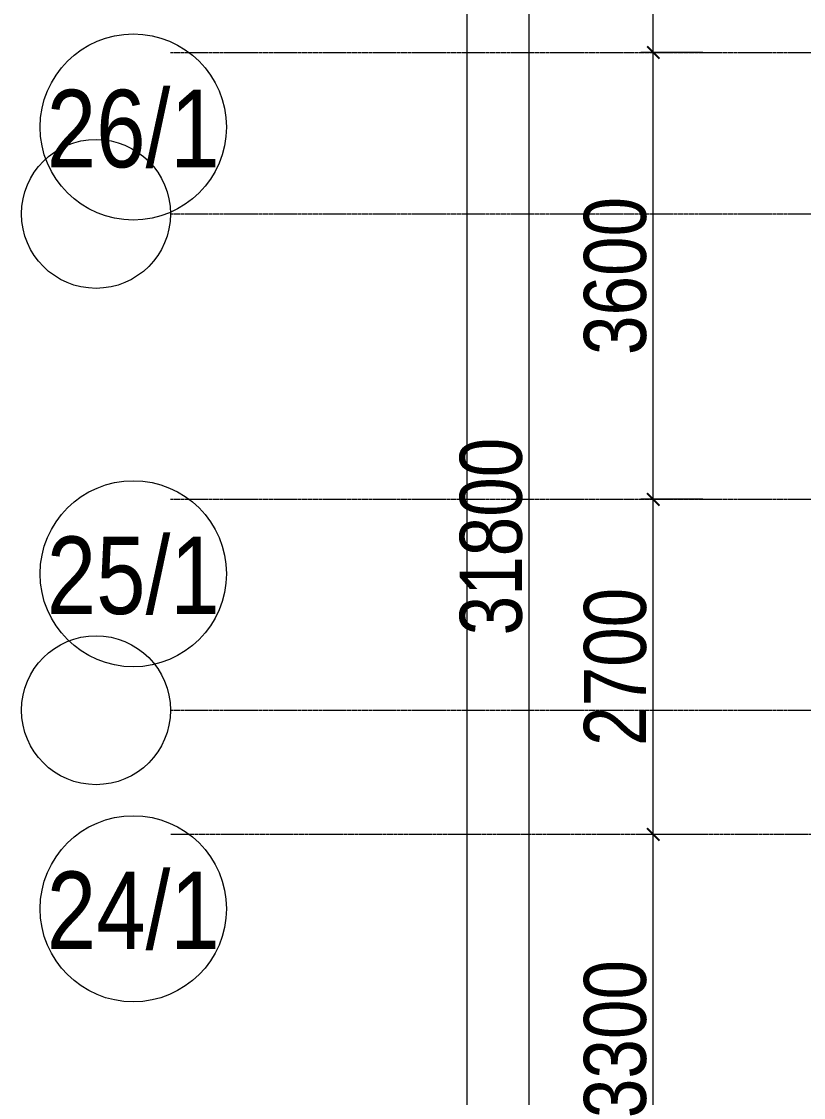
# Model space of a CAD drawing. Header units: millimetres. Extents: x 538266 to 1167394, y 114608 to 637157.
# Drawn here: x 822083 to 828382, y 202493 to 211164 of the extents above; entities that cross this region are included whole.
import ezdxf
from ezdxf.enums import TextEntityAlignment as Align

# ---------------------------------------------------------------- set-up
doc = ezdxf.new("R2010")
doc.units = ezdxf.units.MM
doc.linetypes.add('CENTER2', pattern=[28.575, 19.05, -3.175, 3.175, -3.175])
doc.layers.get('Defpoints').update_dxf_attribs({"color": 140})
doc.layers.add('АР_Делит', color=120, linetype='Continuous', lineweight=0, plot=False)
doc.layers.add('РД_Оси_100', color=7, linetype='Continuous', lineweight=0, true_color=0x525252)
doc.layers.add('РД_Оси_размер', color=8, linetype='Continuous', lineweight=0)
doc.styles.add('style1', font='ARIALN.TTF')
doc.styles.add('ккк', font='isocpeur.ttf', dxfattribs={"width": 0.85, "oblique": 15})
doc.dimstyles.new('Dim100_ареал', dxfattribs={"dimscale": 100, "dimtxt": 2.5, "dimasz": 1, "dimexe": 1, "dimexo": 1, "dimgap": 0.5, "dimtad": 1, "dimzin": 12, "dimdsep": 46, "dimtxsty": 'style1', "dimblk": 'ARCHTICK', "dimcen": 1, "dimdle": 1, "dimclrd": 256, "dimclre": 256, "dimaunit": 1, "dimadec": 0, "dimazin": 3, "dimtfac": 1, "dimtmove": 1, "dimatfit": 3, "dimldrblk": 'OPEN30', "dimfxl": 4, "dimfxlon": 1, "dimtolj": 1, "dimtzin": 0, "dimlwd": 9, "dimlwe": 9, "dimarcsym": 0})

# ---------------------------------------------------------------- blocks, each defined once
blk = doc.blocks.new('A-iden')
at = {"linetype": 'Continuous', "lineweight": 5}
blk.add_circle((0, -4), 3, dxfattribs=at)
at = {"color": 0, "linetype": 'Continuous', "lineweight": 20, "style": 'ккк', "width": 0.85}
blk.add_attdef('ID', text='', height=8, dxfattribs=at).set_placement((0.314, -3.853), align=Align.MIDDLE_CENTER)
blk = doc.blocks.new('_ArchTick')
at = {"color": 0, "linetype": 'ByBlock', "const_width": 0.15}
blk.add_lwpolyline([(-0.5, -0.5), (0.5, 0.5)], dxfattribs=at)
blk = doc.blocks.new('*D967')
at = {"layer": 'Defpoints', "color": 0, "transparency": 16777216}
for p in [(-3565.6, 134700), (-1065.6, 134700), (-1065.6, 0)]:
    blk.add_point(p, dxfattribs=at)
at = {"layer": 'РД_Оси_размер', "lineweight": 9, "transparency": 16777216}
for p, q in [((-3565.6, -100), (-3565.6, 134800)), ((-3165.6, 134700), (-3665.6, 134700)), ((-3165.6, 0), (-3665.6, 0))]:
    blk.add_line(p, q, dxfattribs=at)
at = {"layer": 'РД_Оси_размер', "lineweight": 9, "transparency": 16777216, "xscale": 100, "yscale": 100, "zscale": 100}
for p, rotation in [((-3565.6, 134700), 90), ((-3565.6, 0), 270)]:
    blk.add_blockref('_ArchTick', p, dxfattribs=dict(at, rotation=rotation))
at = {"layer": 'РД_Оси_размер', "color": 0, "transparency": 16777216, "insert": (-3870.9, 67350), "char_height": 500, "attachment_point": 5, "rotation": 90, "style": 'style1'}
blk.add_mtext('\\A1;134700', dxfattribs=at)
blk = doc.blocks.new('_Open30')
at = {"color": 0, "linetype": 'ByBlock', "lineweight": -2}
for p, q in [((-1, 0.268), (0, 0)), ((0, 0), (-1, -0.268)), ((0, 0), (-1, 0))]:
    blk.add_line(p, q, dxfattribs=at)
blk = doc.blocks.new('*D871')
at = {"layer": 'Defpoints', "color": 0, "transparency": 16777216}
for p in [(-2065.6, 82200), (-1065.6, 82200), (-1065.6, 78900)]:
    blk.add_point(p, dxfattribs=at)
at = {"layer": 'РД_Оси_размер', "lineweight": 9, "transparency": 16777216}
for p, q in [((-2065.6, 78800), (-2065.6, 82300)), ((-1665.6, 82200), (-2165.6, 82200)), ((-1665.6, 78900), (-2165.6, 78900))]:
    blk.add_line(p, q, dxfattribs=at)
at = {"layer": 'РД_Оси_размер', "lineweight": 9, "transparency": 16777216, "xscale": 100, "yscale": 100, "zscale": 100}
for p, rotation in [((-2065.6, 82200), 90), ((-2065.6, 78900), 270)]:
    blk.add_blockref('_ArchTick', p, dxfattribs=dict(at, rotation=rotation))
at = {"layer": 'РД_Оси_размер', "color": 0, "transparency": 16777216, "insert": (-2370.9, 80550), "char_height": 500, "attachment_point": 5, "rotation": 90, "style": 'style1'}
blk.add_mtext('\\A1;3300', dxfattribs=at)
blk = doc.blocks.new('*D872')
at = {"layer": 'Defpoints', "color": 0, "transparency": 16777216}
for p in [(-2065.6, 84900), (-1065.6, 84900), (-1065.6, 82200)]:
    blk.add_point(p, dxfattribs=at)
at = {"layer": 'РД_Оси_размер', "lineweight": 9, "transparency": 16777216}
for p, q in [((-2065.6, 82100), (-2065.6, 85000)), ((-1665.6, 84900), (-2165.6, 84900)), ((-1665.6, 82200), (-2165.6, 82200))]:
    blk.add_line(p, q, dxfattribs=at)
at = {"layer": 'РД_Оси_размер', "lineweight": 9, "transparency": 16777216, "xscale": 100, "yscale": 100, "zscale": 100}
for p, rotation in [((-2065.6, 84900), 90), ((-2065.6, 82200), 270)]:
    blk.add_blockref('_ArchTick', p, dxfattribs=dict(at, rotation=rotation))
at = {"layer": 'РД_Оси_размер', "color": 0, "transparency": 16777216, "insert": (-2370.9, 83550), "char_height": 500, "attachment_point": 5, "rotation": 90, "style": 'style1'}
blk.add_mtext('\\A1;2700', dxfattribs=at)
blk = doc.blocks.new('*D873')
at = {"layer": 'Defpoints', "color": 0, "transparency": 16777216}
for p in [(-2065.6, 88500), (-1065.6, 88500), (-1065.6, 84900)]:
    blk.add_point(p, dxfattribs=at)
at = {"layer": 'РД_Оси_размер', "lineweight": 9, "transparency": 16777216}
for p, q in [((-2065.6, 84800), (-2065.6, 88600)), ((-1665.6, 88500), (-2165.6, 88500)), ((-1665.6, 84900), (-2165.6, 84900))]:
    blk.add_line(p, q, dxfattribs=at)
at = {"layer": 'РД_Оси_размер', "lineweight": 9, "transparency": 16777216, "xscale": 100, "yscale": 100, "zscale": 100}
for p, rotation in [((-2065.6, 88500), 90), ((-2065.6, 84900), 270)]:
    blk.add_blockref('_ArchTick', p, dxfattribs=dict(at, rotation=rotation))
at = {"layer": 'РД_Оси_размер', "color": 0, "transparency": 16777216, "insert": (-2370.9, 86700), "char_height": 500, "attachment_point": 5, "rotation": 90, "style": 'style1'}
blk.add_mtext('\\A1;3600', dxfattribs=at)
blk = doc.blocks.new('*D874')
at = {"layer": 'Defpoints', "color": 0, "transparency": 16777216}
for p in [(-2065.6, 90900), (-1065.6, 90900), (-1065.6, 88500)]:
    blk.add_point(p, dxfattribs=at)
at = {"layer": 'РД_Оси_размер', "lineweight": 9, "transparency": 16777216}
for p, q in [((-2065.6, 88400), (-2065.6, 91000)), ((-1665.6, 90900), (-2165.6, 90900)), ((-1665.6, 88500), (-2165.6, 88500))]:
    blk.add_line(p, q, dxfattribs=at)
at = {"layer": 'РД_Оси_размер', "lineweight": 9, "transparency": 16777216, "xscale": 100, "yscale": 100, "zscale": 100}
for p, rotation in [((-2065.6, 90900), 90), ((-2065.6, 88500), 270)]:
    blk.add_blockref('_ArchTick', p, dxfattribs=dict(at, rotation=rotation))
at = {"layer": 'РД_Оси_размер', "color": 0, "transparency": 16777216, "insert": (-2370.9, 89700), "char_height": 500, "attachment_point": 5, "rotation": 90, "style": 'style1'}
blk.add_mtext('\\A1;2400', dxfattribs=at)
blk = doc.blocks.new('*D896')
at = {"layer": 'Defpoints', "color": 0, "transparency": 16777216}
for p in [(-3065.6, 100500), (-1065.6, 100500), (-1065.6, 68700)]:
    blk.add_point(p, dxfattribs=at)
at = {"layer": 'РД_Оси_размер', "lineweight": 9, "transparency": 16777216}
for p, q in [((-3065.6, 68600), (-3065.6, 100600)), ((-2665.6, 100500), (-3165.6, 100500)), ((-2665.6, 68700), (-3165.6, 68700))]:
    blk.add_line(p, q, dxfattribs=at)
at = {"layer": 'РД_Оси_размер', "lineweight": 9, "transparency": 16777216, "xscale": 100, "yscale": 100, "zscale": 100}
for p, rotation in [((-3065.6, 100500), 90), ((-3065.6, 68700), 270)]:
    blk.add_blockref('_ArchTick', p, dxfattribs=dict(at, rotation=rotation))
at = {"layer": 'РД_Оси_размер', "color": 0, "transparency": 16777216, "insert": (-3370.9, 84600), "char_height": 500, "attachment_point": 5, "rotation": 90, "style": 'style1'}
blk.add_mtext('\\A1;31800', dxfattribs=at)
blk = doc.blocks.new('СОШ_2200_АР_ОСИ_М100_28.05.24')
at = {"layer": 'АР_Делит', "color": 251, "linetype": 'CENTER2', "true_color": 0x636466}
for p, q in [((-5954.958, 87200), (47367.08, 87200)), ((-5954.958, 83200), (47367.08, 83200))]:
    blk.add_line(p, q, dxfattribs=at)
at = {"layer": 'АР_Делит', "color": 251, "true_color": 0x636466}
for centre in [(-6554.958, 87200), (-6554.958, 83200)]:
    blk.add_circle(centre, 600, dxfattribs=at)
at = {"layer": 'РД_Оси_100', "color": 251, "linetype": 'CENTER2', "true_color": 0x636466}
for p, q in [((-5954.958, 88500), (119910, 88500)), ((-5954.958, 84900), (119910, 84900)), ((119910, 82200), (-5954.958, 82200))]:
    blk.add_line(p, q, dxfattribs=at)
at = {"layer": 'РД_Оси_100', "color": 251, "true_color": 0x636466}
ref = blk.add_blockref('A-iden', (-6254.958, 88900), dxfattribs=dict(at, xscale=250, yscale=250, zscale=250))
ref.add_attrib('ID', '26/1', dxfattribs={"layer": '0', "linetype": 'Continuous', "height": 625, "style": 'style1'}).set_placement((-6254.958, 87900), align=Align.MIDDLE)
ref = blk.add_blockref('A-iden', (-6254.958, 85300), dxfattribs=dict(at, xscale=250, yscale=250, zscale=250))
ref.add_attrib('ID', '25/1', dxfattribs={"layer": '0', "linetype": 'Continuous', "height": 625, "style": 'style1'}).set_placement((-6254.958, 84300), align=Align.MIDDLE)
ref = blk.add_blockref('A-iden', (-6254.958, 82600), dxfattribs=dict(at, xscale=250, yscale=250, zscale=250))
ref.add_attrib('ID', '24/1', dxfattribs={"layer": '0', "linetype": 'Continuous', "height": 625, "style": 'style1'}).set_placement((-6254.958, 81600), align=Align.MIDDLE)
at = {"layer": 'РД_Оси_размер', "color": 251, "true_color": 0x636466}
for base, p1, p2, picture, middle in [((-3565.603, 134700), (-1065.603, 0), (-1065.603, 134700), '*D967', (-3870.889, 67350)), ((-3065.603, 100500), (-1065.603, 68700), (-1065.603, 100500), '*D896', (-3370.889, 84600)), ((-2065.603, 90900), (-1065.603, 88500), (-1065.603, 90900), '*D874', (-2370.889, 89700)), ((-2065.603, 88500), (-1065.603, 84900), (-1065.603, 88500), '*D873', (-2370.889, 86700)), ((-2065.603, 84900), (-1065.603, 82200), (-1065.603, 84900), '*D872', (-2370.889, 83550)), ((-2065.603, 82200), (-1065.603, 78900), (-1065.603, 82200), '*D871', (-2370.889, 80550))]:
    dim = blk.add_linear_dim(base=base, p1=p1, p2=p2, angle=90, dimstyle='Dim100_ареал', override={"dimtxt": 5}, dxfattribs=at)
    dim.commit()
    dim.dimension.update_dxf_attribs({"geometry": picture, "text_midpoint": middle})

msp = doc.modelspace()

# ---------------------------------------------------------------- block references
at = {"layer": 'РД_Оси_100'}
msp.add_blockref('СОШ_2200_АР_ОСИ_М100_28.05.24', (829237.8, 122413.2), dxfattribs=at)

doc.saveas('drawing.dxf')
